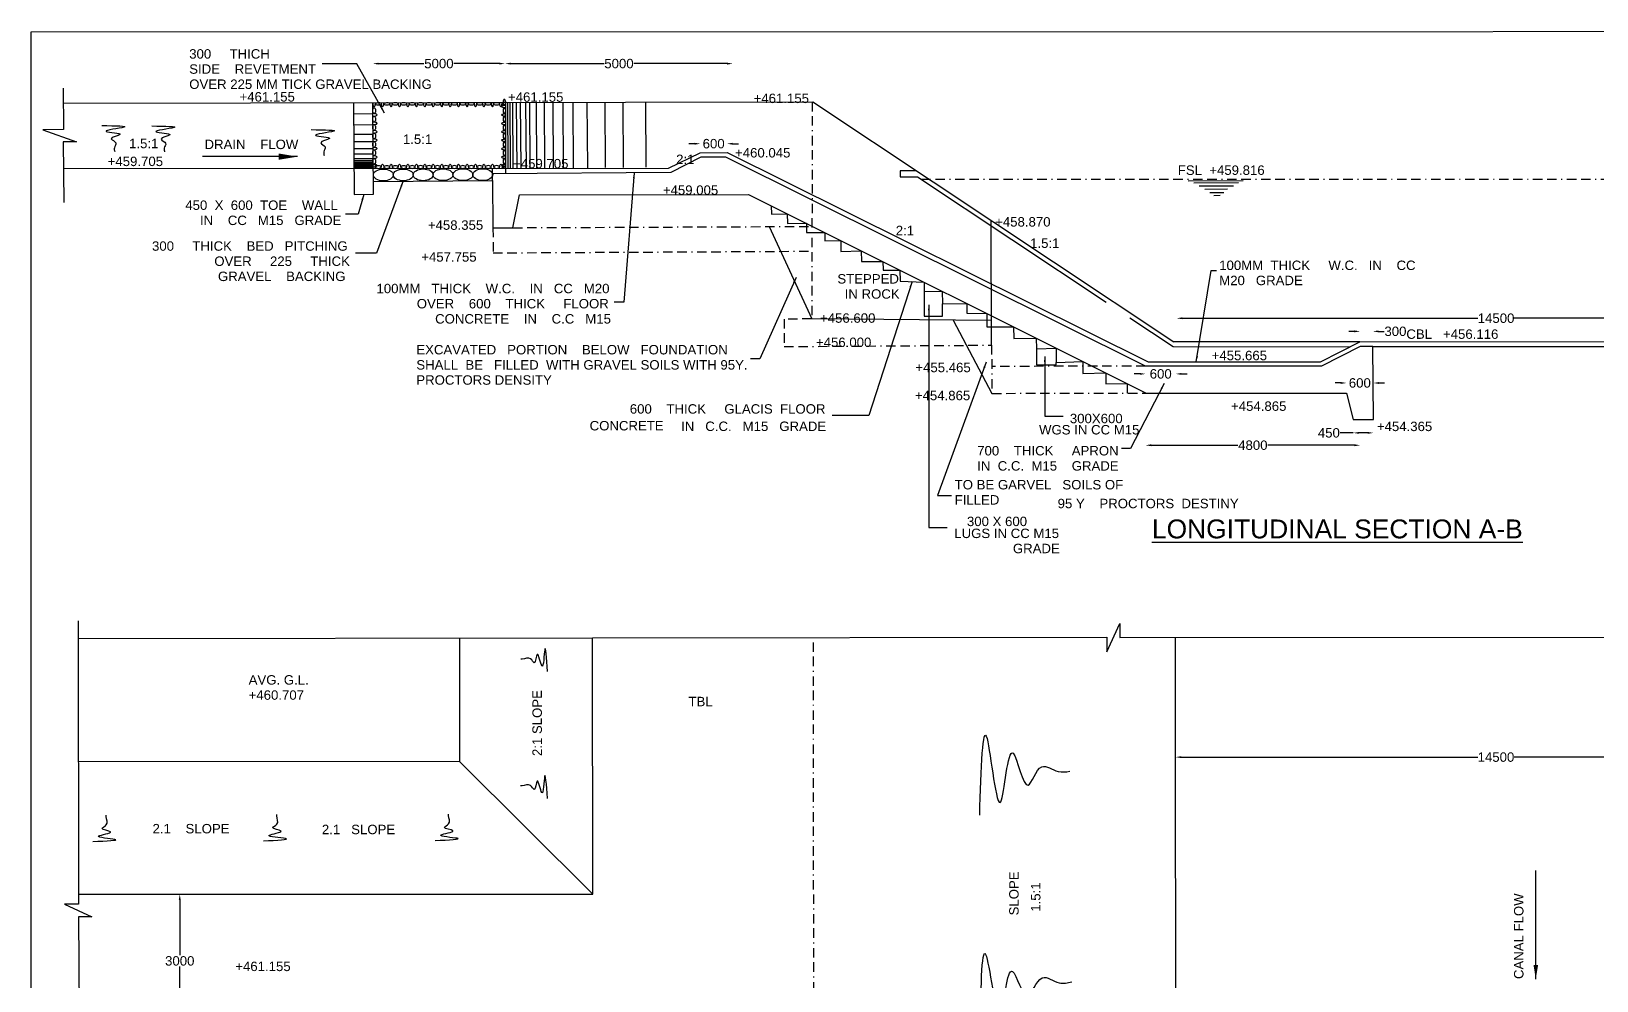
# Model space of a CAD drawing. Header units: inches. Extents: x 19 to 328, y 16 to 238.
# Drawn here: x 18.5 to 184.3, y 137.5 to 238.1 of the extents above; entities that cross this region are included whole.
import ezdxf

# ---------------------------------------------------------------- set-up
doc = ezdxf.new("R2010")
doc.units = ezdxf.units.IN
doc.header["$MEASUREMENT"] = 0
doc.linetypes.add('ACAD_ISO08W100', pattern=[36, 24, -3, 6, -3])
doc.linetypes.add('BORDERX2', pattern=[3.5, 1, -0.5, 1, -0.5, 0, -0.5])
doc.layers.add('TEXT', color=1, linetype='Continuous')
doc.styles.get("Standard").update_dxf_attribs({"font": 'arial.ttf', "height": 1})
doc.dimstyles.get("Standard").update_dxf_attribs({"dimtxt": 1, "dimasz": 0.6, "dimexe": 0.18, "dimexo": 0.0625, "dimgap": 0.09, "dimtad": 0, "dimtih": 1, "dimtoh": 1, "dimdec": 4, "dimzin": 0, "dimdsep": 46, "dimtxsty": 'Standard', "dimcen": 0.09, "dimse1": 1, "dimse2": 1, "dimadec": 0, "dimazin": 0, "dimtfac": 1, "dimtdec": 4, "dimtofl": 0, "dimtmove": 0, "dimatfit": 3, "dimfxl": 1, "dimtolj": 1, "dimtzin": 0, "dimarcsym": 0})

# ---------------------------------------------------------------- blocks, each defined once
blk = doc.blocks.new('*D2')
at = {"color": 0, "lineweight": -2, "transparency": 16777216}
for p, q in [((55.31, 234.71), (60.13, 234.71)), ((68.12, 234.71), (63.29, 234.71))]:
    blk.add_line(p, q, dxfattribs=at)
at = {"color": 0, "transparency": 16777216}
for points in [[(55.31, 234.81), (55.31, 234.61), (54.71, 234.71)], [(68.12, 234.81), (68.12, 234.61), (68.72, 234.71)]]:
    blk.add_solid(points, dxfattribs=at)
at = {"layer": 'Defpoints', "color": 0, "transparency": 16777216}
for p in [(68.72, 234.71), (54.71, 230.55), (68.72, 230.44)]:
    blk.add_point(p, dxfattribs=at)
at = {"color": 0, "transparency": 16777216, "insert": (61.71, 234.71), "char_height": 1, "attachment_point": 5}
blk.add_mtext('\\A1;5000', dxfattribs=at)
blk = doc.blocks.new('*D3')
at = {"color": 0, "lineweight": -2, "transparency": 16777216}
for p, q in [((69.32, 234.71), (79.2, 234.71)), ((92.24, 234.71), (82.36, 234.71))]:
    blk.add_line(p, q, dxfattribs=at)
at = {"color": 0, "transparency": 16777216}
for points in [[(69.32, 234.81), (69.32, 234.61), (68.72, 234.71)], [(92.24, 234.81), (92.24, 234.61), (92.84, 234.71)]]:
    blk.add_solid(points, dxfattribs=at)
at = {"layer": 'Defpoints', "color": 0, "transparency": 16777216}
for p in [(92.84, 234.71), (92.84, 230.63), (68.72, 230.44)]:
    blk.add_point(p, dxfattribs=at)
at = {"color": 0, "transparency": 16777216, "insert": (80.78, 234.71), "char_height": 1, "attachment_point": 5}
blk.add_mtext('\\A1;5000', dxfattribs=at)
blk = doc.blocks.new('*D4')
at = {"color": 0, "lineweight": -2, "transparency": 16777216}
for p, q in [((88.79, 226.22), (88.19, 226.22)), ((92.83, 226.22), (93.43, 226.22))]:
    blk.add_line(p, q, dxfattribs=at)
at = {"color": 0, "transparency": 16777216}
for points in [[(88.79, 226.32), (88.79, 226.12), (89.39, 226.22)], [(92.83, 226.32), (92.83, 226.12), (92.23, 226.22)]]:
    blk.add_solid(points, dxfattribs=at)
at = {"layer": 'Defpoints', "color": 0, "transparency": 16777216}
for p in [(92.23, 226.22), (89.39, 225.27), (92.23, 225.29)]:
    blk.add_point(p, dxfattribs=at)
at = {"color": 0, "transparency": 16777216, "insert": (90.81, 226.22), "char_height": 1, "attachment_point": 5}
blk.add_mtext('\\A1;600', dxfattribs=at)
blk = doc.blocks.new('*D5')
at = {"color": 0, "lineweight": -2, "transparency": 16777216}
for p, q in [((135.95, 201.82), (135.35, 201.82)), ((140.36, 201.82), (140.96, 201.82))]:
    blk.add_line(p, q, dxfattribs=at)
at = {"color": 0, "transparency": 16777216}
for points in [[(135.95, 201.92), (135.95, 201.72), (136.55, 201.82)], [(140.36, 201.92), (140.36, 201.72), (139.76, 201.82)]]:
    blk.add_solid(points, dxfattribs=at)
at = {"layer": 'Defpoints', "color": 0, "transparency": 16777216}
for p in [(136.55, 202.66), (139.76, 202.65), (139.76, 201.82)]:
    blk.add_point(p, dxfattribs=at)
at = {"color": 0, "transparency": 16777216, "insert": (138.16, 201.82), "char_height": 1, "attachment_point": 5}
blk.add_mtext('\\A1;600', dxfattribs=at)
blk = doc.blocks.new('*D6')
at = {"color": 0, "lineweight": -2, "transparency": 16777216}
for p, q in [((140.45, 207.72), (171.75, 207.72)), ((206.9, 207.72), (175.6, 207.72))]:
    blk.add_line(p, q, dxfattribs=at)
at = {"color": 0, "transparency": 16777216}
for points in [[(140.45, 207.82), (140.45, 207.62), (139.85, 207.72)], [(206.9, 207.82), (206.9, 207.62), (207.5, 207.72)]]:
    blk.add_solid(points, dxfattribs=at)
at = {"layer": 'Defpoints', "color": 0, "transparency": 16777216}
for p in [(207.5, 207.72), (139.85, 205.23), (207.5, 205.24)]:
    blk.add_point(p, dxfattribs=at)
at = {"color": 0, "transparency": 16777216, "insert": (173.68, 207.72), "char_height": 1, "attachment_point": 5}
blk.add_mtext('\\A1;14500', dxfattribs=at)
blk = doc.blocks.new('*D7')
at = {"color": 0, "lineweight": -2, "transparency": 16777216}
for p, q in [((137.15, 194.26), (146.32, 194.26)), ((158.68, 194.26), (149.52, 194.26))]:
    blk.add_line(p, q, dxfattribs=at)
at = {"color": 0, "transparency": 16777216}
for points in [[(137.15, 194.36), (137.15, 194.16), (136.55, 194.26)], [(158.68, 194.36), (158.68, 194.16), (159.28, 194.26)]]:
    blk.add_solid(points, dxfattribs=at)
at = {"layer": 'Defpoints', "color": 0, "transparency": 16777216}
for p in [(159.28, 204.72), (136.55, 202.59), (159.28, 194.26)]:
    blk.add_point(p, dxfattribs=at)
at = {"color": 0, "transparency": 16777216, "insert": (147.92, 194.26), "char_height": 1, "attachment_point": 5}
blk.add_mtext('\\A1;4800', dxfattribs=at)
blk = doc.blocks.new('*D8')
at = {"color": 0, "lineweight": -2, "transparency": 16777216}
for p, q in [((157.23, 200.86), (156.63, 200.86)), ((161.28, 200.86), (161.88, 200.86))]:
    blk.add_line(p, q, dxfattribs=at)
at = {"color": 0, "transparency": 16777216}
for points in [[(157.23, 200.96), (157.23, 200.76), (157.83, 200.86)], [(161.28, 200.96), (161.28, 200.76), (160.68, 200.86)]]:
    blk.add_solid(points, dxfattribs=at)
at = {"layer": 'Defpoints', "color": 0, "transparency": 16777216}
for p in [(160.68, 200.86), (157.83, 199.78), (160.68, 196.99)]:
    blk.add_point(p, dxfattribs=at)
at = {"color": 0, "transparency": 16777216, "insert": (159.25, 200.86), "char_height": 1, "attachment_point": 5}
blk.add_mtext('\\A1;600', dxfattribs=at)
blk = doc.blocks.new('*D9')
at = {"color": 0, "lineweight": -2, "transparency": 16777216}
for p, q in [((34.26, 146.07), (34.26, 140.2)), ((34.26, 133.13), (34.26, 139))]:
    blk.add_line(p, q, dxfattribs=at)
at = {"color": 0, "transparency": 16777216}
for points in [[(34.16, 146.07), (34.36, 146.07), (34.26, 146.67)], [(34.16, 133.13), (34.36, 133.13), (34.26, 132.53)]]:
    blk.add_solid(points, dxfattribs=at)
at = {"layer": 'Defpoints', "color": 0, "transparency": 16777216}
for p in [(37.37, 146.67), (34.26, 132.53), (37.37, 132.53)]:
    blk.add_point(p, dxfattribs=at)
at = {"color": 0, "transparency": 16777216, "insert": (34.26, 139.6), "char_height": 1, "attachment_point": 5}
blk.add_mtext('\\A1;3000', dxfattribs=at)
blk = doc.blocks.new('*D21')
at = {"color": 0, "lineweight": -2, "transparency": 16777216}
for p, q in [((140.33, 161.2), (171.75, 161.2)), ((207.01, 161.2), (175.59, 161.2))]:
    blk.add_line(p, q, dxfattribs=at)
at = {"color": 0, "transparency": 16777216}
for points in [[(140.33, 161.3), (140.33, 161.1), (139.73, 161.2)], [(207.01, 161.3), (207.01, 161.1), (207.61, 161.2)]]:
    blk.add_solid(points, dxfattribs=at)
at = {"layer": 'Defpoints', "color": 0, "transparency": 16777216}
for p in [(139.73, 161.19), (207.61, 161.2), (207.61, 161.2)]:
    blk.add_point(p, dxfattribs=at)
at = {"color": 0, "transparency": 16777216, "insert": (173.67, 161.2), "char_height": 1, "attachment_point": 5}
blk.add_mtext('\\A1;14500', dxfattribs=at)
blk = doc.blocks.new('*D23')
at = {"color": 0, "lineweight": -2, "transparency": 16777216}
for p, q in [((158.68, 206.33), (158.08, 206.33)), ((161.22, 206.33), (161.82, 206.33))]:
    blk.add_line(p, q, dxfattribs=at)
at = {"color": 0, "transparency": 16777216}
for points in [[(158.68, 206.43), (158.68, 206.23), (159.28, 206.33)], [(161.22, 206.43), (161.22, 206.23), (160.62, 206.33)]]:
    blk.add_solid(points, dxfattribs=at)
at = {"layer": 'Defpoints', "color": 0, "transparency": 16777216}
for p in [(160.62, 206.33), (159.28, 204.72), (160.62, 204.73)]:
    blk.add_point(p, dxfattribs=at)
at = {"color": 0, "transparency": 16777216, "insert": (163.02, 206.33), "char_height": 1, "attachment_point": 5}
blk.add_mtext('\\A1;300', dxfattribs=at)
blk = doc.blocks.new('*D24')
at = {"color": 0, "lineweight": -2, "transparency": 16777216}
for p, q in [((158.56, 195.57), (157.18, 195.57)), ((160.08, 195.57), (159.16, 195.57))]:
    blk.add_line(p, q, dxfattribs=at)
at = {"color": 0, "transparency": 16777216}
for points in [[(159.16, 195.67), (159.16, 195.47), (158.56, 195.57)], [(160.08, 195.67), (160.08, 195.47), (160.68, 195.57)]]:
    blk.add_solid(points, dxfattribs=at)
at = {"layer": 'Defpoints', "color": 0, "transparency": 16777216}
for p in [(158.56, 196.98), (160.68, 196.99), (160.68, 195.57)]:
    blk.add_point(p, dxfattribs=at)
at = {"color": 0, "transparency": 16777216, "insert": (155.97, 195.57), "char_height": 1, "attachment_point": 5}
blk.add_mtext('\\A1;450', dxfattribs=at)

msp = doc.modelspace()

# ---------------------------------------------------------------- linework, layer by layer
at = {"color": 0}
msp.add_lwpolyline([(328.2188, 16.08532), (18.57185, 16.03705), (18.53723, 238.08911), (328.18419, 238.13738)], close=True, dxfattribs=at)
for points in [[(21.90673, 232.10467), (21.9386, 227.71312), (19.76608, 227.69735), (23.34149, 226.43184), (21.92502, 226.42156), (21.97158, 220.00488)], [(21.91827, 230.5147), (101.31566, 230.64232), (139.55339, 205.23471)], [(52.67067, 230.56413), (52.74121, 220.84508), (54.7842, 220.8599), (54.70833, 230.5674)], [(68.79467, 223.61129), (68.78346, 230.59003)], [(69.04509, 223.61146), (68.99549, 230.59037)], [(69.29734, 223.61329), (69.24774, 230.5922)], [(69.58436, 223.61537), (69.53475, 230.59428)], [(69.99351, 223.61834), (69.94391, 230.59725)], [(70.40876, 223.62135), (70.35916, 230.60027)], [(70.97797, 223.62549), (70.92837, 230.6044)], [(71.38404, 223.62843), (71.33444, 230.60734)], [(72.07905, 223.63348), (72.02945, 230.61239)], [(72.93023, 223.63965), (72.88063, 230.61857)], [(73.84389, 223.64628), (73.79448, 230.59808)], [(74.90592, 223.65399), (74.85656, 230.59979)], [(75.98026, 223.66179), (75.93093, 230.60152)], [(77.4703, 223.6726), (77.42104, 230.60391)], [(79.36227, 223.68633), (79.31309, 230.60696)], [(81.25724, 223.70009), (81.20813, 230.61)], [(83.66877, 223.71759), (83.61975, 230.61388)], [(52.67913, 229.39863), (54.71734, 229.41457)], [(52.67931, 228.23901), (54.71752, 228.25494)], [(52.67947, 227.23146), (54.71768, 227.24739)], [(92.23321, 225.28806), (136.83767, 203.09711), (155.08562, 203.10266), (159.23848, 205.23522), (207.50105, 205.23927), (239.83025, 226.61971), (257.89843, 226.75084), (257.88807, 228.17822)], [(52.70061, 226.43917), (54.73882, 226.4551)], [(52.70594, 225.7046), (54.74415, 225.72053)], [(21.94563, 223.58057), (86.03322, 223.6226), (89.39017, 225.26743), (92.23321, 225.28806)], [(52.71011, 225.13051), (54.74831, 225.14644)], [(52.71366, 224.64096), (54.75187, 224.65689)], [(52.71518, 224.43177), (54.75338, 224.4477)], [(52.71649, 224.25117), (54.75469, 224.2671)], [(52.71752, 224.10857), (54.75573, 224.1245)], [(52.71804, 224.03736), (54.75625, 224.05329)], [(52.71873, 223.9425), (54.75693, 223.95843)], [(52.71949, 223.83792), (54.75769, 223.85385)], [(67.39963, 222.30943), (67.43598, 217.3008), (69.55395, 217.31617), (70.23904, 220.81668), (94.48811, 220.8531), (136.60231, 199.79026), (157.82764, 199.77941), (158.55957, 196.97702), (160.68101, 196.99242), (160.62485, 204.73075), (159.28254, 204.72101), (155.18126, 202.644), (136.55235, 202.65689), (92.11171, 224.80672), (89.4469, 224.78738), (86.26991, 223.17868), (67.39861, 223.04172)], [(52.70648, 223.77602), (54.74468, 223.79195)], [(52.71994, 223.77612), (54.75814, 223.79205)], [(52.72063, 223.68105), (54.75883, 223.69698)], [(52.72097, 223.63342), (54.75918, 223.64935)], [(54.77359, 222.2178), (67.39963, 222.30943), (67.39878, 223.61038)], [(68.79504, 223.05186), (68.79467, 223.61129)], [(141.07722, 222.28439), (146.90848, 222.31738)], [(160.62485, 204.73075), (207.55113, 204.73088), (234.81264, 222.80215), (236.45508, 222.81407), (236.45149, 223.30873), (234.81397, 223.30226)], [(146.3925, 222.06188), (141.68089, 222.02768)], [(142.24265, 221.76135), (145.87675, 221.77374)], [(145.23576, 221.38679), (142.81928, 221.37391)], [(143.37681, 221.04694), (144.86027, 221.05771)], [(144.47544, 220.72856), (143.78513, 220.70957)], [(96.91384, 219.6399), (96.92036, 218.74146), (98.60842, 218.79239), (98.61588, 217.76434), (100.62679, 217.78293), (100.63388, 216.80605), (102.58806, 216.80202), (102.59438, 215.93174), (104.26685, 215.9624), (104.27523, 214.80801), (106.44875, 214.87115), (106.45708, 213.72374), (108.74037, 213.72503), (108.74658, 212.86881), (108.74706, 212.80361), (110.54507, 212.82243), (110.55349, 211.66231), (113.09092, 211.54917), (113.09812, 210.55615), (115.02643, 210.58114), (115.03613, 209.24436), (117.61145, 209.28828), (117.61893, 208.25655), (119.74904, 208.2192), (119.75929, 206.80566), (122.58079, 206.80293), (122.58972, 205.57217), (124.97905, 205.60348), (124.98721, 204.4784), (127.08243, 204.5515), (127.09337, 203.0435), (129.89966, 203.1425), (129.90883, 201.87787), (132.33777, 201.92312), (132.34604, 200.78322), (134.59803, 200.79267), (134.59998, 199.78638)], [(96.68568, 217.43653), (101.19834, 207.65232)], [(113.09812, 210.55615), (113.09812, 207.95685), (115.04548, 207.95685), (115.03613, 209.24436)], [(120.23531, 207.48068), (101.19834, 207.65232)], [(116.16968, 207.51733), (120.28442, 199.75865)], [(124.98721, 204.4784), (124.98721, 202.7999), (127.09634, 202.7999), (127.08775, 203.04331)], [(159.23848, 205.23522), (139.55339, 205.23471)], [(23.51173, 175.65018), (23.53158, 145.61699), (22.03999, 145.60616), (24.95775, 144.29012), (23.54129, 144.27984), (23.83158, 104.28037), (22.10123, 104.26781), (25.08488, 102.93852), (23.60547, 102.92778), (23.79017, 41.72156)], [(23.51297, 173.77785), (132.44917, 173.90053), (132.46032, 172.36387), (133.81632, 175.35836), (133.82702, 173.88388), (203.99885, 173.93018), (204.00907, 172.52174), (205.31189, 175.36311), (205.32216, 173.9478), (254.22178, 173.79532), (254.20958, 175.47673)], [(63.88332, 173.82332), (63.88536, 160.72222), (23.52162, 160.69553)], [(23.53089, 146.66679), (78.0086, 146.67528), (77.97801, 173.83919)], [(139.27908, 122.95998), (139.75054, 122.82122), (139.71684, 173.88777)], [(63.88536, 160.72222), (78.0086, 146.67528)]]:
    msp.add_lwpolyline(points, dxfattribs=at)
at = {"color": 0, "linetype": 'BORDERX2'}
for points in [[(101.25747, 230.64223), (101.19834, 207.65232), (98.26133, 207.631), (98.28252, 204.71149), (120.24732, 204.87089), (120.28442, 199.75865), (136.60231, 199.79026)], [(112.79209, 222.46814), (233.57058, 222.47996)], [(67.43598, 217.3008), (67.45521, 214.65145), (101.2168, 214.82919)], [(69.55395, 217.31617), (101.27867, 217.4569)], [(136.55235, 202.65689), (120.26373, 202.6094)], [(68.96081, 135.4328), (74.57087, 135.43368), (74.57226, 126.52337), (86.77766, 124.05515), (101.42825, 124.05744), (101.37216, 173.86553)]]:
    msp.add_lwpolyline(points, dxfattribs=at)
at = {"color": 0, "linetype": 'ACAD_ISO08W100'}
for points in [[(112.29395, 223.34764), (110.57461, 223.33516), (110.57914, 222.71034), (112.4081, 222.72361), (139.47229, 204.71742), (158.21169, 204.70795)], [(120.24732, 204.87089), (120.18645, 218.10335)]]:
    msp.add_lwpolyline(points, dxfattribs=at)
at = {"color": 0}
for centre, major_axis, ratio, start_param, end_param in [((54.84777, 230.56743), (0.00007, -0.43525), 0.320387725, 4.6795309, 7.887769856), ((55.74236, 230.56757), (0.00007, -0.43525), 0.320387725, 4.6795309, 7.887769856), ((56.63694, 230.5677), (0.00007, -0.43525), 0.320387725, 4.6795309, 7.887769856), ((57.53153, 230.56784), (0.00007, -0.43525), 0.320387725, 4.6795309, 7.887769856), ((58.42611, 230.56798), (0.00007, -0.43525), 0.320387725, 4.6795309, 7.887769856), ((59.3207, 230.56812), (0.00007, -0.43525), 0.320387725, 4.6795309, 7.887769856), ((60.21528, 230.56826), (0.00007, -0.43525), 0.320387725, 4.6795309, 7.887769856), ((61.10987, 230.5684), (0.00007, -0.43525), 0.320387725, 4.6795309, 7.887769856), ((62.00445, 230.56854), (0.00007, -0.43525), 0.320387725, 4.6795309, 7.887769856), ((62.89904, 230.56868), (0.00007, -0.43525), 0.320387725, 4.6795309, 7.887769856), ((63.79362, 230.56882), (0.00007, -0.43525), 0.320387725, 4.6795309, 7.887769856), ((64.6882, 230.56896), (0.00007, -0.43525), 0.320387725, 4.6795309, 7.887769856), ((65.58279, 230.5691), (0.00007, -0.43525), 0.320387725, 4.6795309, 7.887769856), ((66.47737, 230.56924), (0.00007, -0.43525), 0.320387725, 4.6795309, 7.887769856), ((67.37196, 230.56938), (0.00007, -0.43525), 0.320387725, 4.6795309, 7.887769856), ((68.26654, 230.56952), (0.00007, -0.43525), 0.320387725, 4.6795309, 7.887769856), ((68.71572, 230.44168), (-0.30959, -0.0005), 0.462114102, 4.491039116, 8.075331499), ((54.71736, 229.27512), (0.43525, 0.00007), 0.320387725, 4.6795309, 7.887769856), ((54.7175, 228.38053), (0.43525, 0.00007), 0.320387725, 4.6795309, 7.887769856), ((54.71764, 227.48595), (0.43525, 0.00007), 0.320387725, 4.6795309, 7.887769856), ((54.71778, 226.59136), (0.43525, 0.00007), 0.320387725, 4.6795309, 7.887769856), ((54.71792, 225.69678), (0.43525, 0.00007), 0.320387725, 4.6795309, 7.887769856), ((54.71806, 224.8022), (0.43525, 0.00007), 0.320387725, 4.6795309, 7.887769856), ((54.7182, 223.90761), (0.43525, 0.00007), 0.320387725, 4.6795309, 7.887769856)]:
    msp.add_ellipse(centre, major_axis=major_axis, ratio=ratio, start_param=start_param, end_param=end_param, dxfattribs=at)
for centre, major_axis, ratio in [((55.29696, 230.43958), (-0.30959, -0.0005), 0.462114102), ((56.19154, 230.43972), (-0.30959, -0.0005), 0.462114102), ((57.08613, 230.43986), (-0.30959, -0.0005), 0.462114102), ((57.98071, 230.44), (-0.30959, -0.0005), 0.462114102), ((58.87529, 230.44014), (-0.30959, -0.0005), 0.462114102), ((59.76988, 230.44028), (-0.30959, -0.0005), 0.462114102), ((60.66446, 230.44042), (-0.30959, -0.0005), 0.462114102), ((61.55905, 230.44056), (-0.30959, -0.0005), 0.462114102), ((62.45363, 230.4407), (-0.30959, -0.0005), 0.462114102), ((63.34822, 230.44084), (-0.30959, -0.0005), 0.462114102), ((64.2428, 230.44098), (-0.30959, -0.0005), 0.462114102), ((65.13739, 230.44112), (-0.30959, -0.0005), 0.462114102), ((66.03197, 230.44126), (-0.30959, -0.0005), 0.462114102), ((66.92656, 230.4414), (-0.30959, -0.0005), 0.462114102), ((67.82114, 230.44154), (-0.30959, -0.0005), 0.462114102), ((54.8452, 229.7243), (0.0005, -0.30959), 0.462114102), ((54.84534, 228.82972), (0.0005, -0.30959), 0.462114102), ((54.84548, 227.93513), (0.0005, -0.30959), 0.462114102), ((54.84562, 227.04055), (0.0005, -0.30959), 0.462114102), ((54.84576, 226.14596), (0.0005, -0.30959), 0.462114102), ((54.8459, 225.25138), (0.0005, -0.30959), 0.462114102), ((54.84604, 224.35679), (0.0005, -0.30959), 0.462114102), ((55.82198, 222.90922), (-1.0538, -0.00016), 0.592481429), ((57.92953, 222.91521), (-1.0538, -0.00016), 0.592481429), ((60.03708, 222.9223), (-1.0538, -0.00016), 0.592481429), ((62.14463, 222.92942), (-1.0538, -0.00016), 0.592481429), ((64.25218, 222.93542), (-1.0538, -0.00016), 0.592481429), ((66.35973, 222.94141), (-1.0538, -0.00016), 0.592481429)]:
    msp.add_ellipse(centre, major_axis=major_axis, ratio=ratio, dxfattribs=at)
at = {"color": 0, "extrusion": (0, 0, -1)}
for centre, major_axis in [((68.64125, 230.61198), (-0.0004, -0.30959)), ((68.64139, 229.7174), (-0.0004, -0.30959)), ((68.64153, 228.82281), (-0.0004, -0.30959)), ((68.64167, 227.92823), (-0.0004, -0.30959)), ((68.64181, 227.03365), (-0.0004, -0.30959)), ((68.64195, 226.13906), (-0.0004, -0.30959)), ((68.64209, 225.24448), (-0.0004, -0.30959)), ((55.2999, 223.75027), (-0.30959, 0.0004)), ((56.19448, 223.75041), (-0.30959, 0.0004)), ((57.08907, 223.75055), (-0.30959, 0.0004)), ((57.98365, 223.75069), (-0.30959, 0.0004)), ((58.87824, 223.75083), (-0.30959, 0.0004)), ((59.77282, 223.75097), (-0.30959, 0.0004)), ((60.66741, 223.75111), (-0.30959, 0.0004)), ((61.56199, 223.75125), (-0.30959, 0.0004)), ((62.45658, 223.75139), (-0.30959, 0.0004)), ((63.35116, 223.75153), (-0.30959, 0.0004)), ((64.24575, 223.75167), (-0.30959, 0.0004)), ((65.14033, 223.7518), (-0.30959, 0.0004)), ((66.03491, 223.75194), (-0.30959, 0.0004)), ((66.9295, 223.75208), (-0.30959, 0.0004)), ((67.82408, 223.75222), (-0.30959, 0.0004)), ((68.64223, 224.34989), (-0.0004, -0.30959))]:
    msp.add_ellipse(centre, major_axis=major_axis, ratio=0.462114102, dxfattribs=at)
for centre, major_axis, ratio, start_param, end_param in [((68.76924, 230.16284), (-0.43525, -0.00007), 0.320387725, 4.6795309, 7.887769856), ((68.76938, 229.26826), (-0.43525, -0.00007), 0.320387725, 4.6795309, 7.887769856), ((68.76952, 228.37367), (-0.43525, -0.00007), 0.320387725, 4.6795309, 7.887769856), ((68.76965, 227.47909), (-0.43525, -0.00007), 0.320387725, 4.6795309, 7.887769856), ((68.76979, 226.5845), (-0.43525, -0.00007), 0.320387725, 4.6795309, 7.887769856), ((68.76993, 225.68992), (-0.43525, -0.00007), 0.320387725, 4.6795309, 7.887769856), ((54.85076, 223.62229), (-0.00007, 0.43525), 0.320387725, 5.575231039, 7.887769856), ((55.74534, 223.62243), (-0.00007, 0.43525), 0.320387725, 4.6795309, 7.887769856), ((56.63993, 223.62257), (-0.00007, 0.43525), 0.320387725, 4.6795309, 7.887769856), ((57.53451, 223.62271), (-0.00007, 0.43525), 0.320387725, 4.6795309, 7.887769856), ((58.4291, 223.62285), (-0.00007, 0.43525), 0.320387725, 4.6795309, 7.887769856), ((59.32368, 223.62299), (-0.00007, 0.43525), 0.320387725, 4.6795309, 7.887769856), ((60.21826, 223.62313), (-0.00007, 0.43525), 0.320387725, 4.6795309, 7.887769856), ((61.11285, 223.62327), (-0.00007, 0.43525), 0.320387725, 4.6795309, 7.887769856), ((62.00743, 223.6234), (-0.00007, 0.43525), 0.320387725, 4.6795309, 7.887769856), ((62.90202, 223.62354), (-0.00007, 0.43525), 0.320387725, 4.6795309, 7.887769856), ((63.7966, 223.62368), (-0.00007, 0.43525), 0.320387725, 4.6795309, 7.887769856), ((64.69119, 223.62382), (-0.00007, 0.43525), 0.320387725, 4.6795309, 7.887769856), ((65.58577, 223.62396), (-0.00007, 0.43525), 0.320387725, 4.6795309, 7.887769856), ((66.48036, 223.6241), (-0.00007, 0.43525), 0.320387725, 4.6795309, 7.887769856), ((67.37494, 223.62424), (-0.00007, 0.43525), 0.320387725, 4.6795309, 7.887769856), ((68.26953, 223.62438), (-0.00007, 0.43525), 0.320387725, 4.6795309, 7.887769856), ((68.77007, 224.79533), (-0.43525, -0.00007), 0.320387725, 4.6795309, 7.887769856), ((68.77021, 223.90075), (-0.43525, -0.00007), 0.320387725, 4.6795309, 7.887769856), ((68.71867, 223.75236), (-0.30959, 0.0004), 0.462114102, 4.463762282, 8.099925133)]:
    msp.add_ellipse(centre, major_axis=major_axis, ratio=ratio, start_param=start_param, end_param=end_param, dxfattribs=at)
at = {"color": 0}
for points in [[(26.01022, 228.1416), (28.35017, 227.96287), (26.48138, 227.51741), (27.93043, 227.19527), (27.00888, 226.73461), (27.4852, 226.30785), (27.33168, 225.77567), (27.37782, 225.39192)], [(31.28756, 228.10056), (33.62751, 227.92184), (31.75872, 227.47638), (33.20777, 227.15424), (32.28622, 226.69358), (32.76254, 226.26682), (32.60902, 225.73464), (32.65516, 225.35088)], [(48.19222, 227.71431), (50.53216, 227.53558), (48.66337, 227.09012), (50.11243, 226.76799), (49.19087, 226.30732), (49.66719, 225.88057), (49.51367, 225.34839), (49.55981, 224.96463)], [(73.22519, 170.26165), (72.91217, 172.58014), (72.6164, 170.86944), (72.1234, 172.09372), (71.79949, 171.20413), (71.42258, 171.62643), (70.53791, 171.58806), (70.37702, 171.58254)], [(118.98836, 155.05132), (119.76517, 163.16341), (121.23656, 156.4753), (122.53711, 161.60999), (124.1263, 158.23229), (125.56255, 160.17483), (127.28648, 159.6853), (128.53713, 159.70238)], [(73.21491, 156.83199), (72.9019, 159.15047), (72.60612, 157.43977), (72.11313, 158.66405), (71.78922, 157.77446), (71.4123, 158.19676), (70.52764, 158.15839), (70.36674, 158.15288)], [(25.05097, 152.25526), (27.37878, 152.48906), (25.67916, 152.84298), (26.91953, 153.29395), (26.0415, 153.648), (26.4764, 154.0103), (26.46821, 154.89576), (26.46818, 155.05675)], [(43.11732, 152.3332), (45.44512, 152.567), (43.7455, 152.92092), (44.98587, 153.37189), (44.10784, 153.72594), (44.54275, 154.08824), (44.53455, 154.9737), (44.53453, 155.13469)], [(61.30993, 152.36481), (63.63773, 152.59861), (61.93811, 152.95253), (63.17848, 153.4035), (62.30045, 153.75755), (62.73536, 154.11985), (62.72716, 155.00531), (62.72714, 155.1663)], [(119.04869, 132.57839), (119.70547, 140.05845), (121.24129, 134.04918), (122.47394, 138.48654), (124.04014, 135.93595), (125.60566, 137.80109), (127.39936, 137.28749), (128.73994, 137.37344)]]:
    msp.add_spline(points, degree=3, dxfattribs=at)

# ---------------------------------------------------------------- texts
at = {"layer": 'TEXT', "color": 0}
for s, height, p in [('300     THICH ', 1, (35.26267, 235.24127)), ('SIDE    REVETMENT', 1, (35.26267, 233.63486)), ('OVER 225 MM TICK GRAVEL BACKING', 1, (35.26267, 232.02845)), ('+461.155', 1, (40.58899, 230.6892)), ('+461.155', 1, (69.03215, 230.66598)), ('+461.155', 1, (95.04324, 230.528)), ('1.5:1', 1, (57.89683, 226.19901)), ('1.5:1', 1, (28.89088, 225.747)), ('DRAIN    FLOW', 1, (36.88461, 225.6508)), ('+460.045', 1, (93.07496, 224.76001)), ('+459.705', 1, (26.62663, 223.85077)), ('+459.705', 1, (69.56657, 223.60813)), ('2:1', 1, (86.83485, 224.06434)), ('FSL  +459.816', 1, (139.96874, 222.91649)), ('+459.005', 1, (85.43026, 220.80355)), ('      450  X  600  TOE    WALL', 1, (32.51875, 219.20596)), ('          IN    CC   M15   GRADE', 1, (32.51875, 217.59954)), ('+458.355', 1, (60.53856, 217.09584)), ('2:1', 1, (110.09824, 216.51898)), ('+458.870', 1, (120.6266, 217.43831)), (' 300     THICK    BED   PITCHING', 1, (30.93405, 214.87541)), ('1.5:1', 1, (124.33025, 215.17758)), ('                  OVER     225     THICK', 1, (30.93405, 213.269)), ('+457.755', 1, (59.83868, 213.72184)), ('                   GRAVEL    BACKING', 1, (30.93405, 211.66259)), ('STEPPED', 1, (103.91364, 211.39992)), ('100MM  THICK     W.C.   IN    CC', 1, (144.35706, 212.83355)), ('M20   GRADE', 1, (144.35706, 211.22714)), ('100MM   THICK    W.C.    IN   CC   M20', 1, (55.09693, 210.37082)), ('  IN ROCK', 1, (103.91364, 209.79351)), ('           OVER    600    THICK     FLOOR', 1, (55.09693, 208.76441)), ('                CONCRETE    IN    C.C   M15', 1, (55.09693, 207.158)), ('+456.600', 1, (102.07757, 207.243)), ('+456.000', 1, (101.64842, 204.6709)), ('CBL   +456.116', 1, (164.1778, 205.53787)), ('EXCAVATED   PORTION    BELOW   FOUNDATION', 1, (59.31601, 203.88823)), ('+455.665', 1, (143.55829, 203.2711)), ('SHALL  BE   FILLED  WITH GRAVEL SOILS WITH 95Y.', 1, (59.31601, 202.28182)), ('+455.465', 1, (112.17414, 202.00327)), ('PROCTORS DENSITY', 1, (59.31601, 200.6754)), ('+454.865', 1, (112.12237, 199.03339)), ('600    THICK     GLACIS  FLOOR', 1, (81.92791, 197.60874)), ('300X600', 1, (128.53722, 196.59547)), ('+454.865', 1, (145.6129, 197.90645)), ('CONCRETE', 1, (77.67486, 195.8311)), ('IN   C.C.   M15   GRADE', 1, (87.36081, 195.77063)), ('WGS IN CC M15', 1, (125.27298, 195.40381)), ('+454.365', 1, (161.05662, 195.75972)), ('700    THICK     APRON', 1, (118.72345, 193.17906)), ('IN  C.C.  M15    GRADE', 1, (118.72345, 191.57265)), ('TO BE GARVEL   SOILS OF', 1, (116.33672, 189.57873)), ('FILLED', 1, (116.33672, 187.97232)), ('95 Y    PROCTORS  DESTINY', 1, (127.24394, 187.58519)), ('300 X 600', 1, (117.63811, 185.68886)), ('%%ULONGITUDINAL SECTION A-B', 2, (137.23052, 184.38982)), ('LUGS IN CC M15', 1, (116.29472, 184.42271)), ('                GRADE', 1, (116.29472, 182.8163)), ('AVG. G.L.', 1, (41.55678, 168.88946)), ('+460.707', 1, (41.55678, 167.28305)), ('TBL', 1, (88.14319, 166.59443)), ('2.1    SLOPE', 1, (31.37776, 153.11958)), ('2.1   SLOPE', 1, (49.31128, 153.03626)), ('+461.155', 1, (40.14323, 138.52482))]:
    msp.add_text(s, height=height, dxfattribs=at).set_placement(p)
for s, p in [('2:1 SLOPE', (72.61386, 161.3193)), ('SLOPE', (123.11219, 144.42686)), (' 1.5:1', (125.42341, 144.42686)), ('CANAL FLOW', (176.58272, 137.67961))]:
    msp.add_text(s, height=1, rotation=90, dxfattribs=at).set_placement(p)

# ---------------------------------------------------------------- dimensions: what is measured, and where the dimension line sits
at = {"color": 0}
for base, p1, p2, text, picture, middle in [((68.71572, 234.71499), (54.70849, 230.5466), (68.71572, 230.44168), '5000', '*D2', (61.71211, 234.71499)), ((92.83946, 234.70773), (68.71572, 230.44168), (92.83946, 230.6287), '5000', '*D3', (80.77759, 234.70773)), ((92.23321, 226.21813), (89.39017, 225.26743), (92.23321, 225.28806), '600', '*D4', (90.81169, 226.21813)), ((207.50105, 207.72456), (139.8547, 205.23472), (207.50105, 205.23927), '14500', '*D6', (173.67788, 207.72456)), ((160.62485, 206.33394), (159.28254, 204.72101), (160.62485, 204.73075), '300', '*D23', (163.01751, 206.33394)), ((159.28254, 194.25931), (136.55235, 202.59439), (159.28254, 204.72101), '4800', '*D7', (147.91744, 194.25931)), ((139.75802, 201.81523), (136.55235, 202.65689), (139.75802, 202.65468), '600', '*D5', (138.15518, 201.81523)), ((160.68101, 200.86158), (157.82764, 199.77941), (160.68101, 196.99242), '600', '*D8', (159.25432, 200.86158)), ((207.61376, 161.19537), (139.72522, 161.18969), (207.61376, 161.19537), '14500', '*D21', (173.66949, 161.19537))]:
    dim = msp.add_linear_dim(base=base, p1=p1, p2=p2, text=text, dimstyle='Standard', dxfattribs=at)
    dim.commit()
    dim.dimension.update_dxf_attribs({"geometry": picture, "text_midpoint": middle})
dim = msp.add_linear_dim(base=(160.68101, 195.56519), p1=(158.55957, 196.97702), p2=(160.68101, 196.99242), text='450', dimstyle='Standard', dxfattribs=at)
dim.commit()
dim.dimension.update_dxf_attribs({"geometry": '*D24', "text_midpoint": (155.97165, 195.56519), "dimtype": 160})
dim = msp.add_linear_dim(base=(34.25763, 132.53447), p1=(37.36805, 146.66895), p2=(37.37025, 132.53447), angle=90, text='3000', dimstyle='Standard', dxfattribs=at)
dim.commit()
dim.dimension.update_dxf_attribs({"geometry": '*D9', "text_midpoint": (34.25763, 139.60171)})

# ---------------------------------------------------------------- leaders
for points, override in [([(55.95118, 229.4526), (53.00598, 234.69724), (49.32998, 234.69724)], {"dimgap": 0.09, "dimtad": 0}), ([(46.74715, 224.84978), (36.65685, 224.84978)], {"dimasz": 2, "dimgap": 0.09, "dimtad": 0}), ([(57.92963, 222.29086), (55.09121, 214.61249), (52.8776, 214.61249)], {"dimgap": 0.09, "dimtad": 0}), ([(82.39439, 223.15055), (81.3008, 209.43896), (80.28032, 209.43896)], {"dimgap": 0.09, "dimtad": 0}), ([(53.7627, 220.85249), (53.16692, 218.76361), (51.82218, 218.76361)], {"dimgap": 0.09, "dimtad": 0}), ([(141.92389, 203.09866), (143.50702, 212.78663), (144.08264, 212.78663)], {"dimgap": 0.09, "dimtad": 0}), ([(99.55046, 212.0508), (95.71098, 203.4163), (94.69961, 203.4163)], {"dimgap": 0.09, "dimtad": 0}), ([(111.8222, 211.60574), (107.24095, 197.41329), (103.35438, 197.41329)], {"dimgap": 0.09, "dimtad": 0}), ([(113.59983, 209.15687), (113.59983, 185.5352), (115.54878, 185.5352)], {"dimgap": 0.09, "dimtad": 0}), ([(119.68234, 203.06194), (114.51318, 188.94722), (116.00225, 188.94722)], {"dimgap": 0.09, "dimtad": 0}), ([(125.87994, 203.68349), (125.87994, 197.3587), (127.84496, 197.3587)], {"dimgap": 0.09, "dimtad": 0}), ([(138.51861, 200.79121), (134.95507, 193.90873), (133.99724, 193.90873)], {"dimgap": 0.09, "dimtad": 0}), ([(177.88815, 137.68576), (177.88635, 149.1899)], {"dimasz": 1.5})]:
    msp.add_leader(points, dimstyle='Standard', override=override, dxfattribs=at)

doc.saveas('drawing.dxf')
